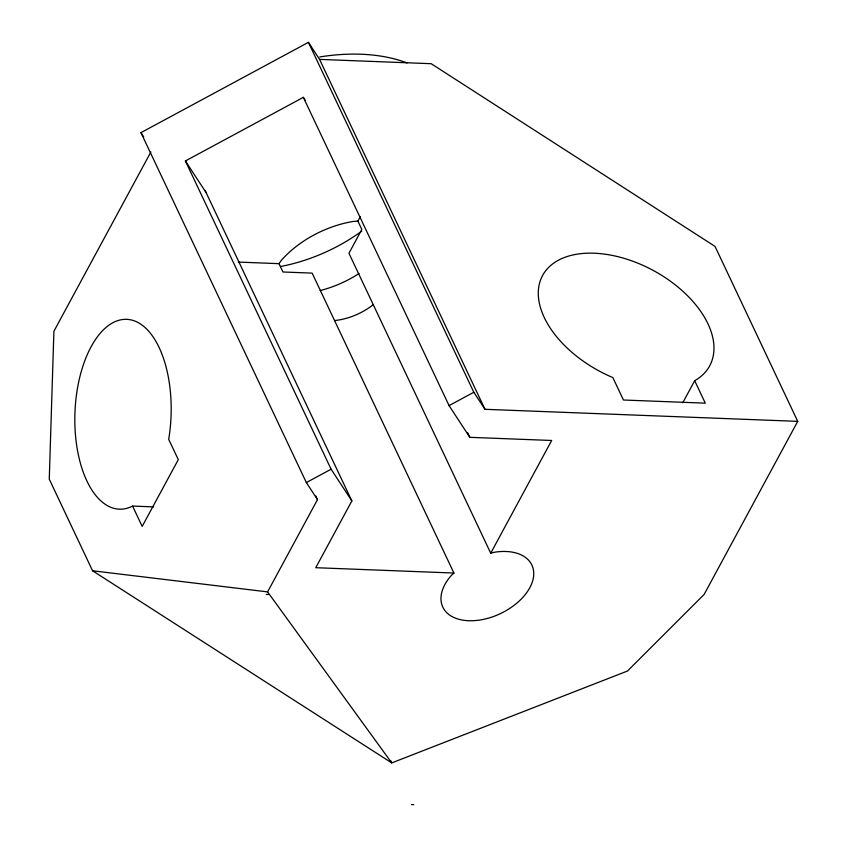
<?xml version="1.0" encoding="UTF-8"?>
<svg xmlns="http://www.w3.org/2000/svg" width="847" height="847" viewBox="0 0 847 847"><rect width="100%" height="100%" fill="white"/><g stroke="black" fill="none" stroke-linecap="round" stroke-linejoin="round"><path stroke-width="1.27" d="M150.84 152.037L53.901 331.262L49.264 479.158L92.567 570.772L391.738 762.903L627.489 671.025L704.111 594.456L797.736 421.361L715.037 246.413L431.187 63.705L319.573 59.396L308.424 42.35L140.941 132.661L306.349 482.568L317.498 499.614L267.588 591.894L391.738 762.903L390.605 760.521M357.889 221.131L353.485 221.416A82.085 50.756 -25.3 0 0 281.395 260.283L279.012 263.661L282.951 271.993L312.141 273.115L453.918 573.038L451.207 575.558A49.253 30.46 -25.3 0 0 465.003 620.449A49.253 30.46 -25.3 0 0 531.27 584.716A49.253 30.46 -25.3 0 0 494.457 552.244L490.72 553.186L348.943 253.264L361.828 229.463L357.889 221.131L360.388 216.514M205.027 190.31L351.854 500.937L315.751 567.702L453.918 573.038M490.72 553.186L551.672 440.482L469.82 437.327L449.069 405.607L303.353 97.352L185.398 160.962L331.103 469.217L351.854 500.937M682.798 402.685L694.678 380.705A94.98 57.098 28.4 0 0 668.325 279.732A94.98 57.098 28.4 0 0 542.927 274.894A94.98 57.098 28.4 0 0 612.826 377.55L623.445 400.006L705.297 403.161L694.678 380.705M306.349 482.568L331.103 469.217M449.069 405.607L473.822 392.256L484.982 409.302L797.736 421.361M238.314 262.083L279.012 263.661M132.577 506.083L142.19 526.4L178.294 459.635L168.691 439.318A94.98 48.078 -87.8 0 0 130.173 319.732A94.98 48.078 -87.8 0 0 74.843 422.028A94.98 48.078 -87.8 0 0 132.577 506.083L153.614 506.887M266.233 594.403L268.255 594.488M411.42 804.565L413.696 804.65M92.567 570.772L267.588 591.894M303.353 97.352L305.502 100.634M185.398 160.962L206.149 192.693M140.941 132.661L143.736 136.918M319.573 59.396L484.982 409.302M308.424 42.35L473.822 392.256M467.565 432.552L469.82 437.327M315.804 496.035L317.498 499.614M359.075 273.486A82.085 50.756 -25.3 0 1 320.198 290.542M372.976 304.909A49.253 30.46 -25.3 0 1 334.523 320.558M319.753 56.94A175.89 108.776 -25.3 0 1 407.047 62.911M361.722 231.189A130.163 80.486 -25.3 0 1 280.516 266.519"/></g></svg>
